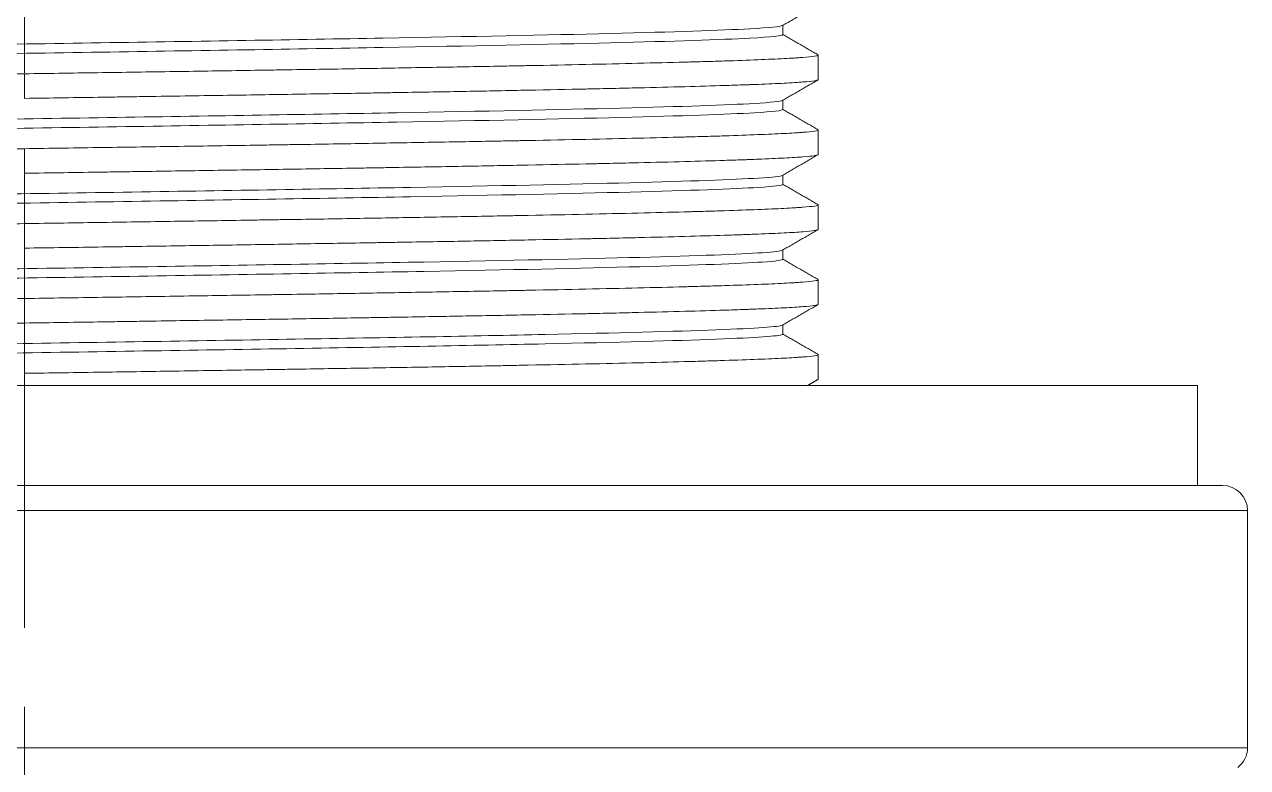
# Model space of a CAD drawing. Header units: millimetres. Extents: x 13387 to 13981, y 3730 to 4570.
# Drawn here: x 13529.87 to 13554.37, y 3972.14 to 3987.02 of the extents above; entities that cross this region are included whole.
import ezdxf

# ---------------------------------------------------------------- set-up
doc = ezdxf.new("R2010")
doc.units = ezdxf.units.MM
doc.linetypes.add('CENTER2', pattern=[28.575, 19.05, -3.175, 3.175, -3.175])
doc.linetypes.add('CENTERX2', pattern=[101.6, 63.5, -12.7, 12.7, -12.7])
doc.layers.add('CENTER', color=1, linetype='CENTERX2', lineweight=15)

msp = doc.modelspace()

# ---------------------------------------------------------------- linework, layer by layer
at = {"linetype": 'Continuous', "lineweight": 18}
for p, q in [((13545.773, 3985.915), (13545.773, 3986.407)), ((13545.773, 3984.415), (13545.773, 3984.907)), ((13545.773, 3982.915), (13545.773, 3983.407)), ((13545.773, 3981.415), (13545.773, 3981.907)), ((13545.773, 3979.915), (13545.773, 3980.407)), ((13553.373, 3979.786), (13506.373, 3979.786)), ((13545.769, 3979.908), (13545.773, 3979.914)), ((13553.373, 3979.786), (13553.373, 3977.786)), ((13505.873, 3977.786), (13553.873, 3977.786)), ((13554.373, 3972.532), (13554.373, 3977.286))]:
    msp.add_line(p, q, dxfattribs=at)
at = {"linetype": 'Continuous', "lineweight": 13}
for p, q in [((13529.873, 3986.032), (13529.873, 3985.54)), ((13529.873, 3984.531), (13529.873, 3984.04)), ((13529.873, 3983.032), (13529.873, 3982.539)), ((13529.873, 3981.532), (13529.873, 3981.039)), ((13529.873, 3980.032), (13529.873, 3979.786)), ((13505.373, 3977.286), (13554.373, 3977.286)), ((13505.373, 3972.532), (13554.373, 3972.532))]:
    msp.add_line(p, q, dxfattribs=at)
at = {"linetype": 'Continuous', "lineweight": 18}
for centre, start, end in [((13553.873, 3977.286), 0, 90), ((13553.873, 3972.532), 307.5686, 0)]:
    msp.add_arc(centre, 0.5, start, end, dxfattribs=at)
for points in [[(13545.057, 3986.998), (13545.414, 3987.204), (13545.772, 3987.411)], [(13545.063, 3986.817), (13545.063, 3986.909), (13545.063, 3987.001)], [(13545.774, 3986.41), (13545.416, 3986.616), (13545.058, 3986.823)], [(13545.057, 3985.498), (13545.415, 3985.705), (13545.773, 3985.912)], [(13545.063, 3985.317), (13545.063, 3985.409), (13545.063, 3985.501)], [(13545.773, 3984.91), (13545.415, 3985.117), (13545.057, 3985.324)], [(13545.057, 3983.998), (13545.415, 3984.205), (13545.773, 3984.412)], [(13545.062, 3983.817), (13545.062, 3983.909), (13545.062, 3984.001)], [(13545.773, 3983.41), (13545.415, 3983.616), (13545.057, 3983.823)], [(13545.056, 3982.498), (13545.414, 3982.704), (13545.772, 3982.911)], [(13545.062, 3982.317), (13545.062, 3982.409), (13545.062, 3982.501)], [(13545.773, 3981.91), (13545.415, 3982.116), (13545.057, 3982.323)], [(13545.058, 3980.998), (13545.416, 3981.205), (13545.774, 3981.411)], [(13545.773, 3980.41), (13545.415, 3980.617), (13545.057, 3980.823)], [(13545.063, 3980.817), (13545.063, 3980.909), (13545.063, 3981.001)], [(13545.556, 3979.786), (13545.665, 3979.849), (13545.774, 3979.912)]]:
    msp.add_open_spline(points, degree=2, dxfattribs=at)
for points, knots in [([(13514.684, 3986.254), (13514.683, 3986.263), (13514.815, 3986.302), (13516.179, 3986.373), (13520.051, 3986.467), (13525.408, 3986.56), (13531.441, 3986.653), (13537.237, 3986.747), (13541.919, 3986.84), (13544.478, 3986.924), (13545.018, 3986.976), (13545.057, 3986.998)], [0, 0, 0, 0, 0.034206, 0.159901, 0.285596, 0.411291, 0.536986, 0.662681, 0.788376, 0.914071, 1, 1, 1, 1]), ([(13514.689, 3986.073), (13514.699, 3986.079), (13514.855, 3986.117), (13516.179, 3986.186), (13520.051, 3986.279), (13525.408, 3986.372), (13531.441, 3986.466), (13537.237, 3986.559), (13541.919, 3986.653), (13544.546, 3986.739), (13545.062, 3986.793), (13545.063, 3986.817)], [0, 0, 0, 0, 0.02573, 0.151349, 0.276968, 0.402588, 0.528207, 0.653826, 0.779445, 0.905065, 1, 1, 1, 1]), ([(13545.773, 3986.407), (13545.773, 3986.407), (13545.773, 3986.407), (13545.773, 3986.399), (13545.747, 3986.391), (13545.646, 3986.375), (13545.57, 3986.367), (13545.443, 3986.358), (13545.415, 3986.356), (13545.358, 3986.352), (13545.328, 3986.35), (13545.232, 3986.344), (13545.162, 3986.34), (13544.935, 3986.329), (13544.76, 3986.321), (13544.363, 3986.305), (13544.142, 3986.297), (13543.775, 3986.285), (13543.647, 3986.281), (13543.446, 3986.276), (13543.343, 3986.273), (13543.237, 3986.27), (13543.165, 3986.268), (13543.129, 3986.267), (13542.801, 3986.258), (13542.491, 3986.251), (13541.832, 3986.235), (13541.485, 3986.227), (13540.752, 3986.211), (13540.368, 3986.203), (13539.863, 3986.194), (13539.761, 3986.192), (13539.555, 3986.188), (13539.45, 3986.186), (13539.134, 3986.18), (13538.921, 3986.176), (13538.272, 3986.165), (13537.827, 3986.157), (13536.914, 3986.141), (13536.446, 3986.133), (13535.726, 3986.121), (13535.483, 3986.118), (13535.114, 3986.112), (13534.99, 3986.11), (13534.803, 3986.107), (13534.741, 3986.106), (13534.616, 3986.104), (13534.553, 3986.103), (13533.989, 3986.094), (13533.484, 3986.086), (13532.466, 3986.071), (13531.953, 3986.063), (13530.919, 3986.048), (13530.398, 3986.04), (13529.873, 3986.032)], [0, 0, 0, 0, 0.000345, 0.000345, 0.062823, 0.062823, 0.125302, 0.125302, 0.140921, 0.140921, 0.156541, 0.156541, 0.18778, 0.18778, 0.250259, 0.250259, 0.312737, 0.312737, 0.343976, 0.343976, 0.359596, 0.367406, 0.367406, 0.375216, 0.375216, 0.437694, 0.437694, 0.500172, 0.500172, 0.562651, 0.562651, 0.57827, 0.57827, 0.59389, 0.59389, 0.625129, 0.625129, 0.687608, 0.687608, 0.750086, 0.750086, 0.781325, 0.781325, 0.796945, 0.796945, 0.804755, 0.804755, 0.812565, 0.812565, 0.875043, 0.875043, 0.937522, 0.937522, 1, 1, 1, 1]), ([(13529.873, 3986.032), (13529.348, 3986.024), (13528.825, 3986.016), (13528.173, 3986.006), (13528.042, 3986.004), (13527.847, 3986.001), (13527.782, 3986), (13527.652, 3985.998), (13527.328, 3985.993), (13527.007, 3985.988), (13526.242, 3985.977), (13525.739, 3985.969), (13524.749, 3985.954), (13524.261, 3985.946), (13523.54, 3985.934), (13523.302, 3985.93), (13523.007, 3985.925), (13522.948, 3985.924), (13522.83, 3985.922), (13522.771, 3985.921), (13522.595, 3985.918), (13522.479, 3985.916), (13521.903, 3985.906), (13521.457, 3985.898), (13520.596, 3985.883), (13520.181, 3985.876), (13519.38, 3985.86), (13518.994, 3985.852), (13518.578, 3985.843), (13518.532, 3985.842), (13518.44, 3985.84), (13518.395, 3985.839), (13518.259, 3985.836), (13517.992, 3985.83), (13517.738, 3985.824), (13517.244, 3985.812), (13516.936, 3985.805), (13516.361, 3985.79), (13516.094, 3985.782), (13515.726, 3985.77), (13515.609, 3985.766), (13515.469, 3985.761), (13515.441, 3985.76), (13515.387, 3985.758), (13515.306, 3985.755), (13515.229, 3985.752), (13514.98, 3985.742), (13514.805, 3985.734), (13514.505, 3985.719), (13514.379, 3985.711), (13514.177, 3985.696), (13514.101, 3985.688), (13514.043, 3985.679), (13514.037, 3985.678), (13514.026, 3985.676), (13514.01, 3985.673), (13513.983, 3985.666), (13513.973, 3985.66), (13513.973, 3985.657)], [0, 0, 0, 0, 0.062522, 0.062522, 0.078152, 0.078152, 0.085967, 0.085967, 0.093782, 0.125043, 0.125043, 0.187565, 0.187565, 0.250086, 0.250086, 0.281347, 0.281347, 0.289162, 0.289162, 0.296977, 0.296977, 0.312608, 0.312608, 0.375129, 0.375129, 0.437651, 0.437651, 0.500173, 0.500173, 0.507988, 0.507988, 0.515803, 0.515803, 0.531433, 0.562694, 0.562694, 0.625216, 0.625216, 0.687737, 0.687737, 0.718998, 0.718998, 0.726813, 0.726813, 0.734628, 0.750259, 0.750259, 0.81278, 0.81278, 0.875302, 0.875302, 0.937824, 0.937824, 0.945639, 0.945639, 0.953454, 0.969084, 1, 1, 1, 1]), ([(13529.873, 3985.54), (13530.398, 3985.547), (13530.922, 3985.555), (13531.574, 3985.565), (13531.704, 3985.567), (13531.9, 3985.57), (13531.965, 3985.571), (13532.095, 3985.573), (13532.419, 3985.578), (13532.74, 3985.583), (13533.505, 3985.595), (13534.51, 3985.61), (13535.486, 3985.626), (13536.206, 3985.637), (13536.445, 3985.641), (13536.74, 3985.646), (13536.799, 3985.647), (13536.917, 3985.649), (13536.976, 3985.65), (13537.151, 3985.653), (13537.267, 3985.655), (13537.844, 3985.664), (13538.289, 3985.672), (13539.15, 3985.688), (13539.566, 3985.696), (13540.367, 3985.712), (13540.752, 3985.72), (13541.169, 3985.728), (13541.215, 3985.729), (13541.306, 3985.731), (13541.352, 3985.732), (13541.487, 3985.735), (13541.754, 3985.741), (13542.009, 3985.747), (13542.503, 3985.758), (13542.811, 3985.766), (13543.386, 3985.782), (13543.652, 3985.79), (13544.02, 3985.802), (13544.138, 3985.806), (13544.278, 3985.81), (13544.305, 3985.811), (13544.36, 3985.813), (13544.441, 3985.816), (13544.518, 3985.819), (13544.767, 3985.829), (13544.941, 3985.836), (13545.241, 3985.852), (13545.367, 3985.86), (13545.569, 3985.876), (13545.646, 3985.884), (13545.704, 3985.892), (13545.71, 3985.893), (13545.721, 3985.895), (13545.736, 3985.898), (13545.764, 3985.905), (13545.773, 3985.911), (13545.773, 3985.915)], [0, 0, 0, 0, 0.062521, 0.062521, 0.078152, 0.078152, 0.085967, 0.085967, 0.093782, 0.125043, 0.125043, 0.187564, 0.250086, 0.250086, 0.281347, 0.281347, 0.289162, 0.289162, 0.296977, 0.296977, 0.312607, 0.312607, 0.375129, 0.375129, 0.43765, 0.43765, 0.500172, 0.500172, 0.507987, 0.507987, 0.515802, 0.515802, 0.531432, 0.562693, 0.562693, 0.625215, 0.625215, 0.687736, 0.687736, 0.718997, 0.718997, 0.726812, 0.726812, 0.734627, 0.750258, 0.750258, 0.812779, 0.812779, 0.875301, 0.875301, 0.937822, 0.937822, 0.945637, 0.945637, 0.953452, 0.969083, 1, 1, 1, 1]), ([(13514.684, 3984.754), (13514.684, 3984.764), (13514.848, 3984.806), (13516.338, 3984.878), (13520.306, 3984.972), (13525.722, 3985.065), (13531.766, 3985.158), (13537.523, 3985.252), (13542.123, 3985.345), (13544.536, 3985.427), (13545.023, 3985.478), (13545.057, 3985.498)], [0, 0, 0, 0, 0.040832, 0.166466, 0.2921, 0.417734, 0.543369, 0.669003, 0.794637, 0.920271, 1, 1, 1, 1]), ([(13514.689, 3984.573), (13514.702, 3984.581), (13514.891, 3984.62), (13516.338, 3984.691), (13520.306, 3984.784), (13525.722, 3984.877), (13531.766, 3984.971), (13537.523, 3985.064), (13542.123, 3985.158), (13544.599, 3985.242), (13545.062, 3985.295), (13545.063, 3985.317)], [0, 0, 0, 0, 0.032371, 0.15799, 0.283609, 0.409228, 0.534848, 0.660467, 0.786086, 0.911705, 1, 1, 1, 1]), ([(13545.773, 3984.906), (13545.773, 3984.906), (13545.773, 3984.906), (13545.773, 3984.898), (13545.747, 3984.891), (13545.646, 3984.875), (13545.57, 3984.868), (13545.443, 3984.858), (13545.415, 3984.856), (13545.358, 3984.852), (13545.328, 3984.85), (13545.232, 3984.844), (13545.162, 3984.84), (13544.935, 3984.829), (13544.76, 3984.821), (13544.363, 3984.805), (13544.142, 3984.797), (13543.775, 3984.785), (13543.647, 3984.781), (13543.446, 3984.776), (13543.343, 3984.773), (13543.237, 3984.77), (13543.165, 3984.768), (13543.129, 3984.767), (13542.801, 3984.758), (13542.491, 3984.751), (13541.832, 3984.735), (13541.485, 3984.727), (13540.752, 3984.711), (13540.368, 3984.703), (13539.863, 3984.694), (13539.761, 3984.692), (13539.555, 3984.688), (13539.45, 3984.686), (13539.134, 3984.68), (13538.921, 3984.676), (13538.272, 3984.665), (13537.827, 3984.657), (13536.914, 3984.641), (13536.446, 3984.633), (13535.726, 3984.621), (13535.483, 3984.617), (13535.114, 3984.612), (13534.99, 3984.61), (13534.803, 3984.607), (13534.741, 3984.606), (13534.616, 3984.604), (13534.553, 3984.603), (13533.989, 3984.594), (13533.484, 3984.586), (13532.466, 3984.571), (13531.953, 3984.563), (13530.919, 3984.548), (13530.398, 3984.54), (13529.873, 3984.531)], [0, 0, 0, 0, 0.000343, 0.000343, 0.062821, 0.062821, 0.1253, 0.1253, 0.14092, 0.14092, 0.156539, 0.156539, 0.187779, 0.187779, 0.250257, 0.250257, 0.312736, 0.312736, 0.343975, 0.343975, 0.359595, 0.367404, 0.367404, 0.375214, 0.375214, 0.437693, 0.437693, 0.500171, 0.500171, 0.56265, 0.56265, 0.57827, 0.57827, 0.593889, 0.593889, 0.625129, 0.625129, 0.687607, 0.687607, 0.750086, 0.750086, 0.781325, 0.781325, 0.796945, 0.796945, 0.804754, 0.804754, 0.812564, 0.812564, 0.875043, 0.875043, 0.937521, 0.937521, 1, 1, 1, 1]), ([(13529.873, 3984.531), (13529.348, 3984.523), (13528.825, 3984.516), (13528.173, 3984.506), (13528.042, 3984.504), (13527.847, 3984.501), (13527.782, 3984.5), (13527.652, 3984.498), (13527.328, 3984.493), (13527.007, 3984.488), (13526.242, 3984.477), (13525.739, 3984.469), (13524.749, 3984.454), (13524.261, 3984.446), (13523.54, 3984.434), (13523.302, 3984.43), (13523.007, 3984.425), (13522.948, 3984.424), (13522.83, 3984.422), (13522.771, 3984.421), (13522.595, 3984.418), (13522.479, 3984.416), (13521.903, 3984.406), (13521.457, 3984.398), (13520.596, 3984.383), (13520.181, 3984.376), (13519.38, 3984.36), (13518.994, 3984.352), (13518.578, 3984.343), (13518.532, 3984.342), (13518.44, 3984.34), (13518.395, 3984.339), (13518.259, 3984.336), (13517.992, 3984.33), (13517.738, 3984.324), (13517.244, 3984.312), (13516.936, 3984.305), (13516.361, 3984.29), (13516.094, 3984.282), (13515.726, 3984.27), (13515.609, 3984.266), (13515.469, 3984.261), (13515.441, 3984.26), (13515.387, 3984.258), (13515.306, 3984.255), (13515.229, 3984.252), (13514.98, 3984.242), (13514.805, 3984.234), (13514.505, 3984.219), (13514.379, 3984.211), (13514.177, 3984.196), (13514.101, 3984.188), (13514.043, 3984.179), (13514.037, 3984.178), (13514.026, 3984.176), (13514.01, 3984.173), (13513.983, 3984.166), (13513.973, 3984.16), (13513.973, 3984.156)], [0, 0, 0, 0, 0.062521, 0.062521, 0.078152, 0.078152, 0.085967, 0.085967, 0.093782, 0.125043, 0.125043, 0.187564, 0.187564, 0.250086, 0.250086, 0.281347, 0.281347, 0.289162, 0.289162, 0.296977, 0.296977, 0.312607, 0.312607, 0.375129, 0.375129, 0.43765, 0.43765, 0.500172, 0.500172, 0.507987, 0.507987, 0.515802, 0.515802, 0.531432, 0.562693, 0.562693, 0.625215, 0.625215, 0.687736, 0.687736, 0.718997, 0.718997, 0.726812, 0.726812, 0.734627, 0.750257, 0.750257, 0.812779, 0.812779, 0.8753, 0.8753, 0.937822, 0.937822, 0.945637, 0.945637, 0.953452, 0.969083, 1, 1, 1, 1]), ([(13529.873, 3984.04), (13530.398, 3984.048), (13530.922, 3984.055), (13531.574, 3984.065), (13531.704, 3984.067), (13531.9, 3984.07), (13531.965, 3984.071), (13532.095, 3984.073), (13532.419, 3984.078), (13532.74, 3984.083), (13533.505, 3984.095), (13534.51, 3984.11), (13535.486, 3984.126), (13536.206, 3984.137), (13536.445, 3984.141), (13536.74, 3984.146), (13536.799, 3984.147), (13536.917, 3984.149), (13536.976, 3984.15), (13537.151, 3984.153), (13537.267, 3984.155), (13537.844, 3984.165), (13538.289, 3984.172), (13539.15, 3984.188), (13539.566, 3984.196), (13540.367, 3984.212), (13540.752, 3984.22), (13541.169, 3984.228), (13541.215, 3984.229), (13541.306, 3984.231), (13541.352, 3984.232), (13541.487, 3984.235), (13541.754, 3984.241), (13542.009, 3984.247), (13542.503, 3984.258), (13542.811, 3984.266), (13543.386, 3984.282), (13543.652, 3984.29), (13544.02, 3984.302), (13544.138, 3984.306), (13544.278, 3984.31), (13544.305, 3984.311), (13544.36, 3984.313), (13544.441, 3984.316), (13544.518, 3984.319), (13544.767, 3984.329), (13544.941, 3984.337), (13545.241, 3984.352), (13545.367, 3984.36), (13545.569, 3984.375), (13545.646, 3984.383), (13545.704, 3984.392), (13545.71, 3984.393), (13545.721, 3984.395), (13545.736, 3984.398), (13545.764, 3984.405), (13545.773, 3984.411), (13545.773, 3984.415)], [0, 0, 0, 0, 0.062522, 0.062522, 0.078152, 0.078152, 0.085967, 0.085967, 0.093782, 0.125043, 0.125043, 0.187565, 0.250086, 0.250086, 0.281347, 0.281347, 0.289162, 0.289162, 0.296977, 0.296977, 0.312608, 0.312608, 0.375129, 0.375129, 0.437651, 0.437651, 0.500172, 0.500172, 0.507988, 0.507988, 0.515803, 0.515803, 0.531433, 0.562694, 0.562694, 0.625216, 0.625216, 0.687737, 0.687737, 0.718998, 0.718998, 0.726813, 0.726813, 0.734628, 0.750259, 0.750259, 0.81278, 0.81278, 0.875302, 0.875302, 0.937823, 0.937823, 0.945639, 0.945639, 0.953454, 0.969084, 1, 1, 1, 1]), ([(13514.684, 3983.254), (13514.684, 3983.266), (13514.885, 3983.309), (13516.502, 3983.383), (13520.566, 3983.477), (13526.038, 3983.57), (13532.089, 3983.663), (13537.806, 3983.757), (13542.322, 3983.85), (13544.59, 3983.931), (13545.027, 3983.98), (13545.057, 3983.998)], [0, 0, 0, 0, 0.047354, 0.172988, 0.298622, 0.424256, 0.549891, 0.675525, 0.801159, 0.926794, 1, 1, 1, 1]), ([(13514.69, 3983.074), (13514.707, 3983.083), (13514.933, 3983.124), (13516.502, 3983.196), (13520.566, 3983.289), (13526.038, 3983.382), (13532.089, 3983.476), (13537.806, 3983.569), (13542.322, 3983.663), (13544.648, 3983.745), (13545.062, 3983.797), (13545.062, 3983.817)], [0, 0, 0, 0, 0.038437, 0.164147, 0.289857, 0.415568, 0.541278, 0.666988, 0.792698, 0.918409, 1, 1, 1, 1]), ([(13545.773, 3983.406), (13545.773, 3983.406), (13545.773, 3983.406), (13545.773, 3983.398), (13545.747, 3983.391), (13545.646, 3983.375), (13545.57, 3983.368), (13545.443, 3983.358), (13545.415, 3983.356), (13545.358, 3983.352), (13545.328, 3983.35), (13545.232, 3983.344), (13545.162, 3983.34), (13544.935, 3983.328), (13544.76, 3983.321), (13544.363, 3983.305), (13544.142, 3983.297), (13543.775, 3983.285), (13543.647, 3983.282), (13543.446, 3983.276), (13543.343, 3983.273), (13543.237, 3983.27), (13543.165, 3983.268), (13543.129, 3983.267), (13542.801, 3983.258), (13542.491, 3983.251), (13541.832, 3983.235), (13541.485, 3983.227), (13540.752, 3983.211), (13540.368, 3983.203), (13539.863, 3983.194), (13539.761, 3983.192), (13539.555, 3983.188), (13539.45, 3983.186), (13539.134, 3983.18), (13538.921, 3983.176), (13538.272, 3983.165), (13537.827, 3983.157), (13536.914, 3983.141), (13536.446, 3983.133), (13535.726, 3983.121), (13535.483, 3983.117), (13535.114, 3983.112), (13534.99, 3983.11), (13534.803, 3983.107), (13534.741, 3983.106), (13534.616, 3983.104), (13534.553, 3983.103), (13533.989, 3983.094), (13533.484, 3983.086), (13532.466, 3983.071), (13531.953, 3983.063), (13530.919, 3983.047), (13530.398, 3983.039), (13529.873, 3983.031)], [0, 0, 0, 0, 0.000344, 0.000344, 0.062823, 0.062823, 0.125301, 0.125301, 0.140921, 0.140921, 0.15654, 0.15654, 0.18778, 0.18778, 0.250258, 0.250258, 0.312737, 0.312737, 0.343976, 0.343976, 0.359595, 0.367405, 0.367405, 0.375215, 0.375215, 0.437694, 0.437694, 0.500172, 0.500172, 0.562651, 0.562651, 0.57827, 0.57827, 0.59389, 0.59389, 0.625129, 0.625129, 0.687608, 0.687608, 0.750086, 0.750086, 0.781325, 0.781325, 0.796945, 0.796945, 0.804755, 0.804755, 0.812565, 0.812565, 0.875043, 0.875043, 0.937522, 0.937522, 1, 1, 1, 1]), ([(13529.873, 3983.031), (13529.348, 3983.023), (13528.825, 3983.016), (13528.173, 3983.006), (13528.042, 3983.004), (13527.847, 3983.001), (13527.782, 3983), (13527.652, 3982.998), (13527.328, 3982.993), (13527.007, 3982.988), (13526.242, 3982.977), (13525.739, 3982.969), (13524.749, 3982.953), (13524.261, 3982.945), (13523.54, 3982.934), (13523.302, 3982.93), (13523.007, 3982.925), (13522.948, 3982.924), (13522.83, 3982.922), (13522.771, 3982.921), (13522.595, 3982.918), (13522.479, 3982.916), (13521.903, 3982.906), (13521.457, 3982.899), (13520.596, 3982.883), (13520.181, 3982.876), (13519.38, 3982.86), (13518.994, 3982.852), (13518.578, 3982.843), (13518.532, 3982.842), (13518.44, 3982.84), (13518.395, 3982.839), (13518.259, 3982.836), (13517.992, 3982.83), (13517.738, 3982.824), (13517.244, 3982.813), (13516.936, 3982.805), (13516.361, 3982.79), (13516.094, 3982.782), (13515.726, 3982.77), (13515.609, 3982.766), (13515.469, 3982.761), (13515.441, 3982.76), (13515.387, 3982.758), (13515.306, 3982.755), (13515.229, 3982.752), (13514.98, 3982.742), (13514.805, 3982.734), (13514.505, 3982.719), (13514.379, 3982.711), (13514.177, 3982.696), (13514.101, 3982.688), (13514.043, 3982.679), (13514.037, 3982.678), (13514.026, 3982.676), (13514.01, 3982.673), (13513.983, 3982.666), (13513.973, 3982.66), (13513.973, 3982.656)], [0, 0, 0, 0, 0.062522, 0.062522, 0.078152, 0.078152, 0.085967, 0.085967, 0.093782, 0.125043, 0.125043, 0.187565, 0.187565, 0.250086, 0.250086, 0.281347, 0.281347, 0.289162, 0.289162, 0.296977, 0.296977, 0.312608, 0.312608, 0.375129, 0.375129, 0.437651, 0.437651, 0.500172, 0.500172, 0.507987, 0.507987, 0.515803, 0.515803, 0.531433, 0.562694, 0.562694, 0.625215, 0.625215, 0.687737, 0.687737, 0.718998, 0.718998, 0.726813, 0.726813, 0.734628, 0.750258, 0.750258, 0.81278, 0.81278, 0.875301, 0.875301, 0.937823, 0.937823, 0.945638, 0.945638, 0.953453, 0.969084, 1, 1, 1, 1]), ([(13529.873, 3982.54), (13530.398, 3982.548), (13530.922, 3982.555), (13531.574, 3982.565), (13531.704, 3982.567), (13531.9, 3982.57), (13531.965, 3982.571), (13532.095, 3982.573), (13532.419, 3982.578), (13532.74, 3982.583), (13533.505, 3982.594), (13534.51, 3982.61), (13535.486, 3982.626), (13536.206, 3982.638), (13536.445, 3982.641), (13536.74, 3982.646), (13536.799, 3982.647), (13536.917, 3982.649), (13536.976, 3982.65), (13537.151, 3982.653), (13537.267, 3982.655), (13537.844, 3982.665), (13538.289, 3982.672), (13539.15, 3982.688), (13539.566, 3982.696), (13540.367, 3982.712), (13540.752, 3982.72), (13541.169, 3982.728), (13541.215, 3982.729), (13541.306, 3982.731), (13541.352, 3982.732), (13541.487, 3982.735), (13541.754, 3982.741), (13542.009, 3982.747), (13542.503, 3982.758), (13542.811, 3982.766), (13543.386, 3982.782), (13543.652, 3982.79), (13544.02, 3982.802), (13544.138, 3982.806), (13544.278, 3982.81), (13544.305, 3982.811), (13544.36, 3982.813), (13544.441, 3982.816), (13544.518, 3982.819), (13544.767, 3982.829), (13544.941, 3982.837), (13545.241, 3982.852), (13545.367, 3982.86), (13545.569, 3982.875), (13545.646, 3982.883), (13545.704, 3982.892), (13545.71, 3982.893), (13545.721, 3982.895), (13545.736, 3982.898), (13545.764, 3982.905), (13545.773, 3982.911), (13545.773, 3982.915)], [0, 0, 0, 0, 0.062522, 0.062522, 0.078152, 0.078152, 0.085967, 0.085967, 0.093782, 0.125043, 0.125043, 0.187565, 0.250086, 0.250086, 0.281347, 0.281347, 0.289162, 0.289162, 0.296977, 0.296977, 0.312608, 0.312608, 0.375129, 0.375129, 0.437651, 0.437651, 0.500173, 0.500173, 0.507988, 0.507988, 0.515803, 0.515803, 0.531433, 0.562694, 0.562694, 0.625216, 0.625216, 0.687737, 0.687737, 0.718998, 0.718998, 0.726813, 0.726813, 0.734628, 0.750259, 0.750259, 0.81278, 0.81278, 0.875302, 0.875302, 0.937824, 0.937824, 0.945639, 0.945639, 0.953454, 0.969084, 1, 1, 1, 1]), ([(13514.687, 3981.75), (13514.669, 3981.765), (13514.888, 3981.811), (13516.673, 3981.888), (13520.83, 3981.982), (13526.355, 3982.075), (13532.412, 3982.168), (13538.085, 3982.262), (13542.516, 3982.355), (13544.635, 3982.434), (13545.027, 3982.481), (13545.056, 3982.498)], [0, 0, 0, 0, 0.059725, 0.18471, 0.309695, 0.434681, 0.559666, 0.684651, 0.809636, 0.934621, 1, 1, 1, 1]), ([(13514.687, 3981.571), (13514.7, 3981.583), (13514.955, 3981.626), (13516.673, 3981.701), (13520.83, 3981.794), (13526.355, 3981.887), (13532.412, 3981.981), (13538.085, 3982.074), (13542.516, 3982.168), (13544.696, 3982.249), (13545.063, 3982.298), (13545.062, 3982.317)], [0, 0, 0, 0, 0.04819, 0.173491, 0.298792, 0.424094, 0.549395, 0.674696, 0.799997, 0.925299, 1, 1, 1, 1]), ([(13545.773, 3981.906), (13545.773, 3981.906), (13545.773, 3981.906), (13545.773, 3981.898), (13545.747, 3981.891), (13545.646, 3981.875), (13545.57, 3981.868), (13545.443, 3981.858), (13545.415, 3981.856), (13545.358, 3981.852), (13545.328, 3981.85), (13545.232, 3981.844), (13545.162, 3981.84), (13544.935, 3981.828), (13544.76, 3981.82), (13544.363, 3981.805), (13544.142, 3981.797), (13543.775, 3981.785), (13543.647, 3981.782), (13543.446, 3981.776), (13543.343, 3981.773), (13543.237, 3981.77), (13543.165, 3981.768), (13543.129, 3981.767), (13542.801, 3981.758), (13542.491, 3981.751), (13541.832, 3981.735), (13541.485, 3981.727), (13540.752, 3981.711), (13540.368, 3981.703), (13539.863, 3981.694), (13539.761, 3981.692), (13539.555, 3981.688), (13539.45, 3981.686), (13539.134, 3981.68), (13538.921, 3981.676), (13538.272, 3981.665), (13537.827, 3981.657), (13536.914, 3981.641), (13536.446, 3981.633), (13535.726, 3981.621), (13535.483, 3981.617), (13535.114, 3981.612), (13534.99, 3981.61), (13534.803, 3981.607), (13534.741, 3981.606), (13534.616, 3981.604), (13534.553, 3981.603), (13533.989, 3981.594), (13533.484, 3981.586), (13532.466, 3981.571), (13531.953, 3981.563), (13530.919, 3981.547), (13530.398, 3981.539), (13529.873, 3981.531)], [0, 0, 0, 0, 0.000344, 0.000344, 0.062823, 0.062823, 0.125301, 0.125301, 0.140921, 0.140921, 0.156541, 0.156541, 0.18778, 0.18778, 0.250258, 0.250258, 0.312737, 0.312737, 0.343976, 0.343976, 0.359596, 0.367405, 0.367405, 0.375215, 0.375215, 0.437694, 0.437694, 0.500172, 0.500172, 0.562651, 0.562651, 0.57827, 0.57827, 0.59389, 0.59389, 0.625129, 0.625129, 0.687608, 0.687608, 0.750086, 0.750086, 0.781325, 0.781325, 0.796945, 0.796945, 0.804755, 0.804755, 0.812565, 0.812565, 0.875043, 0.875043, 0.937522, 0.937522, 1, 1, 1, 1]), ([(13529.873, 3981.531), (13529.523, 3981.526), (13529.174, 3981.521), (13528.652, 3981.513), (13528.391, 3981.509), (13528.13, 3981.505), (13527.956, 3981.503), (13527.869, 3981.501), (13527.436, 3981.495), (13527.093, 3981.49), (13526.413, 3981.48), (13526.077, 3981.474), (13525.41, 3981.464), (13524.75, 3981.453), (13524.103, 3981.443), (13523.463, 3981.432), (13523.146, 3981.427), (13522.754, 3981.421), (13522.676, 3981.419), (13522.521, 3981.417), (13522.289, 3981.413), (13522.061, 3981.409), (13521.611, 3981.401), (13521.317, 3981.396), (13520.743, 3981.386), (13520.463, 3981.381), (13519.916, 3981.37), (13519.382, 3981.36), (13518.875, 3981.349), (13518.566, 3981.343), (13518.505, 3981.341), (13518.384, 3981.339), (13518.323, 3981.337), (13518.144, 3981.333), (13518.028, 3981.331), (13517.684, 3981.323), (13517.245, 3981.313), (13516.844, 3981.303), (13516.46, 3981.292), (13516.278, 3981.287), (13515.932, 3981.277), (13515.768, 3981.271), (13515.576, 3981.265), (13515.538, 3981.263), (13515.463, 3981.261), (13515.426, 3981.259), (13515.318, 3981.255), (13515.249, 3981.253), (13515.049, 3981.245), (13514.805, 3981.234), (13514.505, 3981.219), (13514.348, 3981.209), (13514.213, 3981.199), (13514.156, 3981.194), (13514.088, 3981.186), (13514.068, 3981.183), (13514.042, 3981.179), (13514.034, 3981.178), (13514.02, 3981.175), (13513.994, 3981.17), (13513.98, 3981.164), (13513.975, 3981.16)], [0, 0, 0, 0, 0.042108, 0.042108, 0.063162, 0.073689, 0.073689, 0.084216, 0.084216, 0.126324, 0.126324, 0.168432, 0.168432, 0.21054, 0.252647, 0.252647, 0.294755, 0.294755, 0.305282, 0.305282, 0.315809, 0.336863, 0.336863, 0.378971, 0.378971, 0.421079, 0.421079, 0.463187, 0.505295, 0.505295, 0.515822, 0.515822, 0.526349, 0.526349, 0.547403, 0.547403, 0.589511, 0.631619, 0.631619, 0.673727, 0.673727, 0.715835, 0.715835, 0.726362, 0.726362, 0.736888, 0.736888, 0.757942, 0.757942, 0.80005, 0.842158, 0.884266, 0.884266, 0.926374, 0.926374, 0.947428, 0.947428, 0.957955, 0.957955, 0.968482, 1, 1, 1, 1]), ([(13529.873, 3981.039), (13530.398, 3981.047), (13530.922, 3981.055), (13531.574, 3981.065), (13531.704, 3981.067), (13531.9, 3981.07), (13531.965, 3981.071), (13532.095, 3981.073), (13532.419, 3981.078), (13532.74, 3981.083), (13533.505, 3981.095), (13534.008, 3981.102), (13534.998, 3981.118), (13535.486, 3981.125), (13536.206, 3981.137), (13536.445, 3981.141), (13536.74, 3981.146), (13536.799, 3981.147), (13536.917, 3981.149), (13536.976, 3981.15), (13537.151, 3981.153), (13537.267, 3981.155), (13537.844, 3981.165), (13538.289, 3981.173), (13539.15, 3981.188), (13539.566, 3981.196), (13540.367, 3981.211), (13540.752, 3981.219), (13541.169, 3981.228), (13541.215, 3981.229), (13541.306, 3981.231), (13541.352, 3981.232), (13541.487, 3981.235), (13541.754, 3981.241), (13542.009, 3981.247), (13542.503, 3981.259), (13543.119, 3981.274), (13543.652, 3981.29), (13544.02, 3981.301), (13544.138, 3981.305), (13544.278, 3981.31), (13544.305, 3981.311), (13544.36, 3981.313), (13544.441, 3981.316), (13544.518, 3981.319), (13544.767, 3981.329), (13544.941, 3981.337), (13545.241, 3981.352), (13545.367, 3981.36), (13545.569, 3981.376), (13545.646, 3981.383), (13545.704, 3981.392), (13545.71, 3981.393), (13545.721, 3981.395), (13545.736, 3981.398), (13545.748, 3981.401), (13545.767, 3981.407), (13545.773, 3981.41), (13545.773, 3981.414)], [0, 0, 0, 0, 0.062521, 0.062521, 0.078152, 0.078152, 0.085967, 0.085967, 0.093782, 0.125043, 0.125043, 0.187564, 0.187564, 0.250086, 0.250086, 0.281346, 0.281346, 0.289162, 0.289162, 0.296977, 0.296977, 0.312607, 0.312607, 0.375128, 0.375128, 0.43765, 0.43765, 0.500171, 0.500171, 0.507987, 0.507987, 0.515802, 0.515802, 0.531432, 0.562693, 0.562693, 0.625214, 0.687736, 0.687736, 0.718996, 0.718996, 0.726811, 0.726811, 0.734627, 0.750257, 0.750257, 0.812778, 0.812778, 0.8753, 0.8753, 0.937821, 0.937821, 0.945636, 0.945636, 0.953452, 0.969082, 0.969082, 1, 1, 1, 1]), ([(13513.973, 3980.664), (13513.973, 3980.664), (13513.973, 3980.664), (13513.974, 3980.672), (13513.999, 3980.68), (13514.101, 3980.696), (13514.177, 3980.704), (13514.304, 3980.714), (13514.331, 3980.716), (13514.388, 3980.719), (13514.419, 3980.721), (13514.514, 3980.727), (13514.584, 3980.731), (13514.812, 3980.743), (13514.987, 3980.75), (13515.383, 3980.766), (13515.605, 3980.774), (13515.972, 3980.786), (13516.1, 3980.79), (13516.301, 3980.796), (13516.404, 3980.799), (13516.51, 3980.802), (13516.581, 3980.804), (13516.618, 3980.805), (13516.945, 3980.813), (13517.256, 3980.821), (13517.914, 3980.836), (13518.262, 3980.844), (13518.994, 3980.86), (13519.379, 3980.868), (13519.883, 3980.878), (13519.985, 3980.88), (13520.192, 3980.884), (13520.297, 3980.886), (13520.612, 3980.891), (13520.826, 3980.895), (13521.475, 3980.907), (13521.92, 3980.915), (13522.833, 3980.93), (13523.301, 3980.938), (13524.021, 3980.949), (13524.264, 3980.953), (13524.633, 3980.959), (13524.757, 3980.961), (13524.944, 3980.964), (13525.006, 3980.965), (13525.131, 3980.967), (13525.194, 3980.968), (13525.757, 3980.977), (13526.262, 3980.985), (13527.28, 3981.001), (13527.793, 3981.008), (13528.827, 3981.024), (13529.348, 3981.031), (13529.873, 3981.039)], [0, 0, 0, 0, 0.000343, 0.000343, 0.062822, 0.062822, 0.125301, 0.125301, 0.14092, 0.14092, 0.15654, 0.15654, 0.187779, 0.187779, 0.250258, 0.250258, 0.312736, 0.312736, 0.343975, 0.343975, 0.359595, 0.367405, 0.367405, 0.375215, 0.375215, 0.437693, 0.437693, 0.500172, 0.500172, 0.56265, 0.56265, 0.57827, 0.57827, 0.59389, 0.59389, 0.625129, 0.625129, 0.687607, 0.687607, 0.750086, 0.750086, 0.781325, 0.781325, 0.796945, 0.796945, 0.804755, 0.804755, 0.812564, 0.812564, 0.875043, 0.875043, 0.937521, 0.937521, 1, 1, 1, 1]), ([(13514.683, 3980.254), (13514.682, 3980.284), (13515.403, 3980.344), (13518.598, 3980.436), (13523.554, 3980.53), (13529.465, 3980.623), (13535.439, 3980.717), (13540.57, 3980.81), (13544.084, 3980.903), (13544.998, 3980.966), (13545.057, 3980.997), (13545.057, 3980.998)], [0, 0, 0, 0, 0.119248, 0.244898, 0.370547, 0.496197, 0.621846, 0.747496, 0.873145, 0.998795, 1, 1, 1, 1]), ([(13514.688, 3980.073), (13514.733, 3980.1), (13515.475, 3980.159), (13518.598, 3980.249), (13523.554, 3980.342), (13529.465, 3980.436), (13535.439, 3980.529), (13540.57, 3980.622), (13544.084, 3980.716), (13545.03, 3980.781), (13545.063, 3980.814), (13545.063, 3980.817)], [0, 0, 0, 0, 0.110858, 0.236447, 0.362035, 0.487624, 0.613213, 0.738802, 0.86439, 0.989979, 1, 1, 1, 1]), ([(13545.773, 3980.407), (13545.773, 3980.407), (13545.773, 3980.407), (13545.773, 3980.399), (13545.747, 3980.391), (13545.646, 3980.375), (13545.57, 3980.367), (13545.443, 3980.358), (13545.415, 3980.356), (13545.358, 3980.352), (13545.328, 3980.35), (13545.232, 3980.344), (13545.162, 3980.34), (13544.935, 3980.328), (13544.76, 3980.321), (13544.363, 3980.305), (13544.142, 3980.298), (13543.775, 3980.286), (13543.647, 3980.282), (13543.446, 3980.276), (13543.343, 3980.273), (13543.237, 3980.27), (13543.165, 3980.268), (13543.129, 3980.267), (13542.801, 3980.258), (13542.491, 3980.25), (13541.832, 3980.235), (13541.485, 3980.227), (13540.752, 3980.212), (13540.368, 3980.204), (13539.863, 3980.194), (13539.761, 3980.192), (13539.555, 3980.188), (13539.45, 3980.186), (13539.134, 3980.18), (13538.921, 3980.176), (13538.272, 3980.164), (13537.382, 3980.149), (13536.446, 3980.133), (13535.726, 3980.122), (13535.483, 3980.118), (13535.114, 3980.112), (13534.99, 3980.11), (13534.803, 3980.107), (13534.741, 3980.106), (13534.616, 3980.104), (13534.553, 3980.103), (13533.989, 3980.094), (13533.484, 3980.086), (13532.466, 3980.07), (13531.953, 3980.063), (13530.919, 3980.047), (13530.398, 3980.04), (13529.873, 3980.032)], [0, 0, 0, 0, 0.000343, 0.000343, 0.062822, 0.062822, 0.1253, 0.1253, 0.14092, 0.14092, 0.15654, 0.15654, 0.187779, 0.187779, 0.250257, 0.250257, 0.312736, 0.312736, 0.343975, 0.343975, 0.359595, 0.367405, 0.367405, 0.375215, 0.375215, 0.437693, 0.437693, 0.500172, 0.500172, 0.56265, 0.56265, 0.57827, 0.57827, 0.593889, 0.593889, 0.625129, 0.625129, 0.687607, 0.750086, 0.750086, 0.781325, 0.781325, 0.796945, 0.796945, 0.804755, 0.804755, 0.812564, 0.812564, 0.875043, 0.875043, 0.937521, 0.937521, 1, 1, 1, 1])]:
    msp.add_open_spline(points, degree=3, knots=knots, dxfattribs=at)
at = {"layer": 'CENTER', "color": 1, "linetype": 'CENTER2', "ltscale": 0.5}
msp.add_line((13529.873, 3917.786), (13529.873, 4324.786), dxfattribs=at)

doc.saveas('drawing.dxf')
